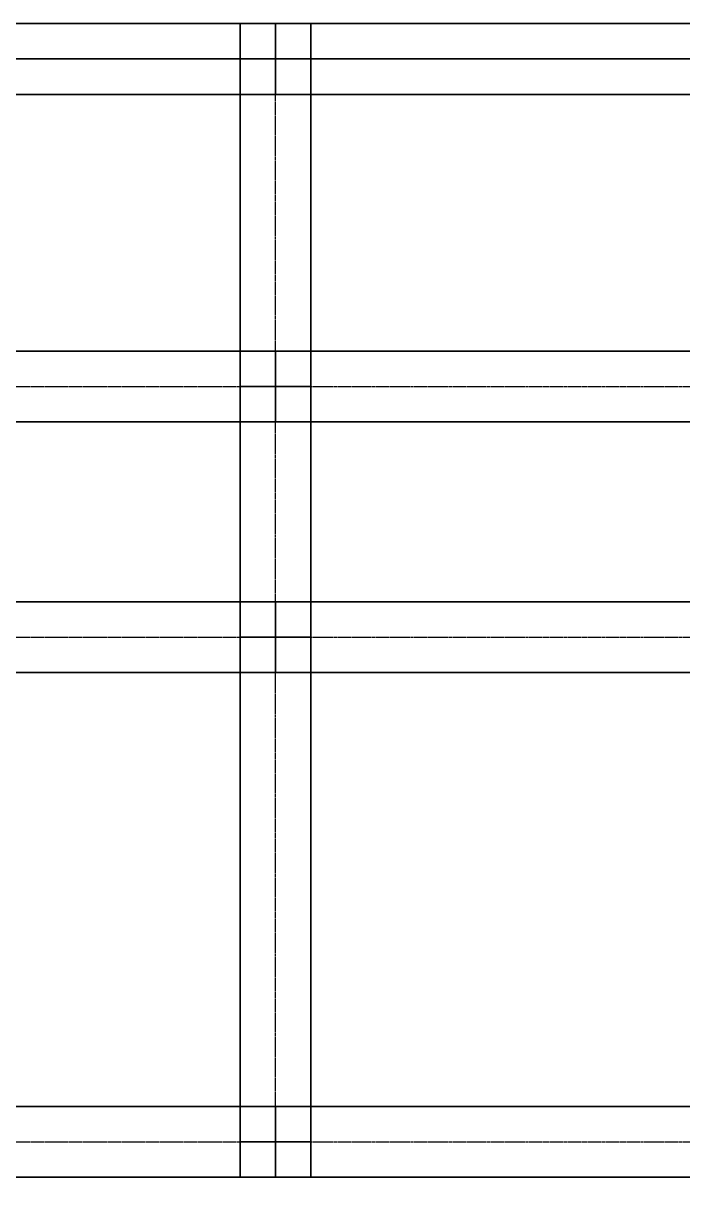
# Model space of a CAD drawing. Extents: x -12 to 2097, y 100 to 3117.
# Drawn here: x 1426.6 to 1650, y 2718.4 to 3116.9 of the extents above; entities that cross this region are included whole.
import ezdxf

# ---------------------------------------------------------------- set-up
doc = ezdxf.new("R2010")
doc.units = 0
doc.header["$MEASUREMENT"] = 0
doc.linetypes.add('Center', pattern=[2, 1.25, -0.25, 0.25, -0.25])
for name, color, linetype in [('BEAM', 5, 'CONTINUOUS'), ('CENTERLINES', 7, 'CONTINUOUS'), ('COLS', 5, 'CONTINUOUS'), ('SLAB', 6, 'CONTINUOUS')]:
    doc.layers.add(name, color=color, linetype=linetype)

msp = doc.modelspace()

# ---------------------------------------------------------------- linework, layer by layer
at = {"layer": 'BEAM', "color": 5, "linetype": 'CONTINUOUS'}
for points in [[(1341, 3116.916, 600), (1341, 3116.916, 624), (1512, 3116.916, 624), (1512, 3116.916, 600)], [(1341, 3116.916, 624), (1341, 3092.916, 624), (1512, 3092.916, 624), (1512, 3116.916, 624)], [(1341, 3092.916, 600), (1341, 3116.916, 600), (1512, 3116.916, 600), (1512, 3092.916, 600)], [(1341, 3116.916, 468), (1341, 3116.916, 492), (1512, 3116.916, 492), (1512, 3116.916, 468)], [(1341, 3116.916, 492), (1341, 3092.916, 492), (1512, 3092.916, 492), (1512, 3116.916, 492)], [(1341, 3092.916, 468), (1341, 3116.916, 468), (1512, 3116.916, 468), (1512, 3092.916, 468)], [(1341, 3116.916, 336), (1341, 3116.916, 360), (1512, 3116.916, 360), (1512, 3116.916, 336)], [(1341, 3116.916, 360), (1341, 3092.916, 360), (1512, 3092.916, 360), (1512, 3116.916, 360)], [(1341, 3092.916, 336), (1341, 3116.916, 336), (1512, 3116.916, 336), (1512, 3092.916, 336)], [(1341, 3116.916, 204), (1341, 3116.916, 228), (1512, 3116.916, 228), (1512, 3116.916, 204)], [(1341, 3116.916, 228), (1341, 3092.916, 228), (1512, 3092.916, 228), (1512, 3116.916, 228)], [(1341, 3092.916, 204), (1341, 3116.916, 204), (1512, 3116.916, 204), (1512, 3092.916, 204)], [(1341, 3116.916, 60), (1341, 3116.916, 84), (1512, 3116.916, 84), (1512, 3116.916, 60)], [(1341, 3116.916, 84), (1341, 3092.916, 84), (1512, 3092.916, 84), (1512, 3116.916, 84)], [(1341, 3092.916, 60), (1341, 3116.916, 60), (1512, 3116.916, 60), (1512, 3092.916, 60)], [(1512, 3116.916, 600), (1512, 3116.916, 624), (1734, 3116.916, 624), (1734, 3116.916, 600)], [(1512, 3116.916, 624), (1512, 3092.916, 624), (1734, 3092.916, 624), (1734, 3116.916, 624)], [(1512, 3092.916, 600), (1512, 3116.916, 600), (1734, 3116.916, 600), (1734, 3092.916, 600)], [(1512, 3116.916, 468), (1512, 3116.916, 492), (1734, 3116.916, 492), (1734, 3116.916, 468)], [(1512, 3116.916, 492), (1512, 3092.916, 492), (1734, 3092.916, 492), (1734, 3116.916, 492)], [(1512, 3092.916, 468), (1512, 3116.916, 468), (1734, 3116.916, 468), (1734, 3092.916, 468)], [(1512, 3116.916, 336), (1512, 3116.916, 360), (1734, 3116.916, 360), (1734, 3116.916, 336)], [(1512, 3116.916, 360), (1512, 3092.916, 360), (1734, 3092.916, 360), (1734, 3116.916, 360)], [(1512, 3092.916, 336), (1512, 3116.916, 336), (1734, 3116.916, 336), (1734, 3092.916, 336)], [(1512, 3116.916, 204), (1512, 3116.916, 228), (1734, 3116.916, 228), (1734, 3116.916, 204)], [(1512, 3116.916, 228), (1512, 3092.916, 228), (1734, 3092.916, 228), (1734, 3116.916, 228)], [(1512, 3092.916, 204), (1512, 3116.916, 204), (1734, 3116.916, 204), (1734, 3092.916, 204)], [(1512, 3116.916, 60), (1512, 3116.916, 84), (1734, 3116.916, 84), (1734, 3116.916, 60)], [(1512, 3116.916, 84), (1512, 3092.916, 84), (1734, 3092.916, 84), (1734, 3116.916, 84)], [(1512, 3092.916, 60), (1512, 3116.916, 60), (1734, 3116.916, 60), (1734, 3092.916, 60)], [(1512, 3116.916), (1512, 3116.916, 24), (1734, 3116.916, 24), (1734, 3116.916)], [(1512, 3116.916, 24), (1512, 3092.916, 24), (1734, 3092.916, 24), (1734, 3116.916, 24)], [(1512, 3092.916), (1512, 3116.916), (1734, 3116.916), (1734, 3092.916)], [(1500, 2993.916, 600), (1500, 2993.916, 624), (1500, 3104.916, 624), (1500, 3104.916, 600)], [(1500, 2993.916, 624), (1524, 2993.916, 624), (1524, 3104.916, 624), (1500, 3104.916, 624)], [(1524, 2993.916, 600), (1500, 2993.916, 600), (1500, 3104.916, 600), (1524, 3104.916, 600)], [(1500, 2993.916, 468), (1500, 2993.916, 492), (1500, 3104.916, 492), (1500, 3104.916, 468)], [(1500, 2993.916, 492), (1524, 2993.916, 492), (1524, 3104.916, 492), (1500, 3104.916, 492)], [(1524, 2993.916, 468), (1500, 2993.916, 468), (1500, 3104.916, 468), (1524, 3104.916, 468)], [(1500, 2993.916, 336), (1500, 2993.916, 360), (1500, 3104.916, 360), (1500, 3104.916, 336)], [(1500, 2993.916, 360), (1524, 2993.916, 360), (1524, 3104.916, 360), (1500, 3104.916, 360)], [(1524, 2993.916, 336), (1500, 2993.916, 336), (1500, 3104.916, 336), (1524, 3104.916, 336)], [(1500, 2993.916, 204), (1500, 2993.916, 228), (1500, 3104.916, 228), (1500, 3104.916, 204)], [(1500, 2993.916, 228), (1524, 2993.916, 228), (1524, 3104.916, 228), (1500, 3104.916, 228)], [(1524, 2993.916, 204), (1500, 2993.916, 204), (1500, 3104.916, 204), (1524, 3104.916, 204)], [(1500, 2993.916, 60), (1500, 2993.916, 84), (1500, 3104.916, 84), (1500, 3104.916, 60)], [(1500, 2993.916, 84), (1524, 2993.916, 84), (1524, 3104.916, 84), (1500, 3104.916, 84)], [(1524, 2993.916, 60), (1500, 2993.916, 60), (1500, 3104.916, 60), (1524, 3104.916, 60)], [(1524, 2993.916, 624), (1524, 2993.916, 600), (1524, 3104.916, 600), (1524, 3104.916, 624)], [(1524, 2993.916, 492), (1524, 2993.916, 468), (1524, 3104.916, 468), (1524, 3104.916, 492)], [(1524, 2993.916, 360), (1524, 2993.916, 336), (1524, 3104.916, 336), (1524, 3104.916, 360)], [(1524, 2993.916, 228), (1524, 2993.916, 204), (1524, 3104.916, 204), (1524, 3104.916, 228)], [(1524, 2993.916, 84), (1524, 2993.916, 60), (1524, 3104.916, 60), (1524, 3104.916, 84)], [(1341, 3092.916, 624), (1341, 3092.916, 600), (1512, 3092.916, 600), (1512, 3092.916, 624)], [(1341, 3092.916, 492), (1341, 3092.916, 468), (1512, 3092.916, 468), (1512, 3092.916, 492)], [(1341, 3092.916, 360), (1341, 3092.916, 336), (1512, 3092.916, 336), (1512, 3092.916, 360)], [(1341, 3092.916, 228), (1341, 3092.916, 204), (1512, 3092.916, 204), (1512, 3092.916, 228)], [(1341, 3092.916, 84), (1341, 3092.916, 60), (1512, 3092.916, 60), (1512, 3092.916, 84)], [(1512, 3092.916, 624), (1512, 3092.916, 600), (1734, 3092.916, 600), (1734, 3092.916, 624)], [(1512, 3092.916, 492), (1512, 3092.916, 468), (1734, 3092.916, 468), (1734, 3092.916, 492)], [(1512, 3092.916, 360), (1512, 3092.916, 336), (1734, 3092.916, 336), (1734, 3092.916, 360)], [(1512, 3092.916, 228), (1512, 3092.916, 204), (1734, 3092.916, 204), (1734, 3092.916, 228)], [(1512, 3092.916, 84), (1512, 3092.916, 60), (1734, 3092.916, 60), (1734, 3092.916, 84)], [(1512, 3092.916, 24), (1512, 3092.916), (1734, 3092.916), (1734, 3092.916, 24)], [(1341, 3005.916, 600), (1341, 3005.916, 624), (1512, 3005.916, 624), (1512, 3005.916, 600)], [(1341, 3005.916, 624), (1341, 2981.916, 624), (1512, 2981.916, 624), (1512, 3005.916, 624)], [(1341, 2981.916, 600), (1341, 3005.916, 600), (1512, 3005.916, 600), (1512, 2981.916, 600)], [(1341, 3005.916, 468), (1341, 3005.916, 492), (1512, 3005.916, 492), (1512, 3005.916, 468)], [(1341, 3005.916, 492), (1341, 2981.916, 492), (1512, 2981.916, 492), (1512, 3005.916, 492)], [(1341, 2981.916, 468), (1341, 3005.916, 468), (1512, 3005.916, 468), (1512, 2981.916, 468)], [(1341, 3005.916, 336), (1341, 3005.916, 360), (1512, 3005.916, 360), (1512, 3005.916, 336)], [(1341, 3005.916, 360), (1341, 2981.916, 360), (1512, 2981.916, 360), (1512, 3005.916, 360)], [(1341, 2981.916, 336), (1341, 3005.916, 336), (1512, 3005.916, 336), (1512, 2981.916, 336)], [(1341, 3005.916, 204), (1341, 3005.916, 228), (1512, 3005.916, 228), (1512, 3005.916, 204)], [(1341, 3005.916, 228), (1341, 2981.916, 228), (1512, 2981.916, 228), (1512, 3005.916, 228)], [(1341, 2981.916, 204), (1341, 3005.916, 204), (1512, 3005.916, 204), (1512, 2981.916, 204)], [(1341, 3005.916, 60), (1341, 3005.916, 84), (1512, 3005.916, 84), (1512, 3005.916, 60)], [(1341, 3005.916, 84), (1341, 2981.916, 84), (1512, 2981.916, 84), (1512, 3005.916, 84)], [(1341, 2981.916, 60), (1341, 3005.916, 60), (1512, 3005.916, 60), (1512, 2981.916, 60)], [(1512, 3005.916, 600), (1512, 3005.916, 624), (1734, 3005.916, 624), (1734, 3005.916, 600)], [(1512, 3005.916, 624), (1512, 2981.916, 624), (1734, 2981.916, 624), (1734, 3005.916, 624)], [(1512, 2981.916, 600), (1512, 3005.916, 600), (1734, 3005.916, 600), (1734, 2981.916, 600)], [(1512, 3005.916, 468), (1512, 3005.916, 492), (1734, 3005.916, 492), (1734, 3005.916, 468)], [(1512, 3005.916, 492), (1512, 2981.916, 492), (1734, 2981.916, 492), (1734, 3005.916, 492)], [(1512, 2981.916, 468), (1512, 3005.916, 468), (1734, 3005.916, 468), (1734, 2981.916, 468)], [(1512, 3005.916, 336), (1512, 3005.916, 360), (1734, 3005.916, 360), (1734, 3005.916, 336)], [(1512, 3005.916, 360), (1512, 2981.916, 360), (1734, 2981.916, 360), (1734, 3005.916, 360)], [(1512, 2981.916, 336), (1512, 3005.916, 336), (1734, 3005.916, 336), (1734, 2981.916, 336)], [(1512, 3005.916, 204), (1512, 3005.916, 228), (1734, 3005.916, 228), (1734, 3005.916, 204)], [(1512, 3005.916, 228), (1512, 2981.916, 228), (1734, 2981.916, 228), (1734, 3005.916, 228)], [(1512, 2981.916, 204), (1512, 3005.916, 204), (1734, 3005.916, 204), (1734, 2981.916, 204)], [(1512, 3005.916, 60), (1512, 3005.916, 84), (1734, 3005.916, 84), (1734, 3005.916, 60)], [(1512, 3005.916, 84), (1512, 2981.916, 84), (1734, 2981.916, 84), (1734, 3005.916, 84)], [(1512, 2981.916, 60), (1512, 3005.916, 60), (1734, 3005.916, 60), (1734, 2981.916, 60)], [(1512, 3005.916), (1512, 3005.916, 24), (1734, 3005.916, 24), (1734, 3005.916)], [(1512, 3005.916, 24), (1512, 2981.916, 24), (1734, 2981.916, 24), (1734, 3005.916, 24)], [(1512, 2981.916), (1512, 3005.916), (1734, 3005.916), (1734, 2981.916)], [(1500, 2908.92, 600), (1500, 2908.92, 624), (1500, 2993.916, 624), (1500, 2993.916, 600)], [(1500, 2908.92, 624), (1524, 2908.92, 624), (1524, 2993.916, 624), (1500, 2993.916, 624)], [(1524, 2908.92, 600), (1500, 2908.92, 600), (1500, 2993.916, 600), (1524, 2993.916, 600)], [(1500, 2908.92, 468), (1500, 2908.92, 492), (1500, 2993.916, 492), (1500, 2993.916, 468)], [(1500, 2908.92, 492), (1524, 2908.92, 492), (1524, 2993.916, 492), (1500, 2993.916, 492)], [(1524, 2908.92, 468), (1500, 2908.92, 468), (1500, 2993.916, 468), (1524, 2993.916, 468)], [(1500, 2908.92, 336), (1500, 2908.92, 360), (1500, 2993.916, 360), (1500, 2993.916, 336)], [(1500, 2908.92, 360), (1524, 2908.92, 360), (1524, 2993.916, 360), (1500, 2993.916, 360)], [(1524, 2908.92, 336), (1500, 2908.92, 336), (1500, 2993.916, 336), (1524, 2993.916, 336)], [(1500, 2908.92, 204), (1500, 2908.92, 228), (1500, 2993.916, 228), (1500, 2993.916, 204)], [(1500, 2908.92, 228), (1524, 2908.92, 228), (1524, 2993.916, 228), (1500, 2993.916, 228)], [(1524, 2908.92, 204), (1500, 2908.92, 204), (1500, 2993.916, 204), (1524, 2993.916, 204)], [(1500, 2908.92, 60), (1500, 2908.92, 84), (1500, 2993.916, 84), (1500, 2993.916, 60)], [(1500, 2908.92, 84), (1524, 2908.92, 84), (1524, 2993.916, 84), (1500, 2993.916, 84)], [(1524, 2908.92, 60), (1500, 2908.92, 60), (1500, 2993.916, 60), (1524, 2993.916, 60)], [(1524, 2908.92, 624), (1524, 2908.92, 600), (1524, 2993.916, 600), (1524, 2993.916, 624)], [(1524, 2908.92, 492), (1524, 2908.92, 468), (1524, 2993.916, 468), (1524, 2993.916, 492)], [(1524, 2908.92, 360), (1524, 2908.92, 336), (1524, 2993.916, 336), (1524, 2993.916, 360)], [(1524, 2908.92, 228), (1524, 2908.92, 204), (1524, 2993.916, 204), (1524, 2993.916, 228)], [(1524, 2908.92, 84), (1524, 2908.92, 60), (1524, 2993.916, 60), (1524, 2993.916, 84)], [(1341, 2981.916, 624), (1341, 2981.916, 600), (1512, 2981.916, 600), (1512, 2981.916, 624)], [(1341, 2981.916, 492), (1341, 2981.916, 468), (1512, 2981.916, 468), (1512, 2981.916, 492)], [(1341, 2981.916, 360), (1341, 2981.916, 336), (1512, 2981.916, 336), (1512, 2981.916, 360)], [(1341, 2981.916, 228), (1341, 2981.916, 204), (1512, 2981.916, 204), (1512, 2981.916, 228)], [(1341, 2981.916, 84), (1341, 2981.916, 60), (1512, 2981.916, 60), (1512, 2981.916, 84)], [(1512, 2981.916, 624), (1512, 2981.916, 600), (1734, 2981.916, 600), (1734, 2981.916, 624)], [(1512, 2981.916, 492), (1512, 2981.916, 468), (1734, 2981.916, 468), (1734, 2981.916, 492)], [(1512, 2981.916, 360), (1512, 2981.916, 336), (1734, 2981.916, 336), (1734, 2981.916, 360)], [(1512, 2981.916, 228), (1512, 2981.916, 204), (1734, 2981.916, 204), (1734, 2981.916, 228)], [(1512, 2981.916, 84), (1512, 2981.916, 60), (1734, 2981.916, 60), (1734, 2981.916, 84)], [(1512, 2981.916, 24), (1512, 2981.916), (1734, 2981.916), (1734, 2981.916, 24)], [(1341, 2920.92, 600), (1341, 2920.92, 624), (1512, 2920.92, 624), (1512, 2920.92, 600)], [(1341, 2920.92, 624), (1341, 2896.92, 624), (1512, 2896.92, 624), (1512, 2920.92, 624)], [(1341, 2896.92, 600), (1341, 2920.92, 600), (1512, 2920.92, 600), (1512, 2896.92, 600)], [(1341, 2920.92, 468), (1341, 2920.92, 492), (1512, 2920.92, 492), (1512, 2920.92, 468)], [(1341, 2920.92, 492), (1341, 2896.92, 492), (1512, 2896.92, 492), (1512, 2920.92, 492)], [(1341, 2896.92, 468), (1341, 2920.92, 468), (1512, 2920.92, 468), (1512, 2896.92, 468)], [(1341, 2920.92, 336), (1341, 2920.92, 360), (1512, 2920.92, 360), (1512, 2920.92, 336)], [(1341, 2920.92, 360), (1341, 2896.92, 360), (1512, 2896.92, 360), (1512, 2920.92, 360)], [(1341, 2896.92, 336), (1341, 2920.92, 336), (1512, 2920.92, 336), (1512, 2896.92, 336)], [(1341, 2920.92, 204), (1341, 2920.92, 228), (1512, 2920.92, 228), (1512, 2920.92, 204)], [(1341, 2920.92, 228), (1341, 2896.92, 228), (1512, 2896.92, 228), (1512, 2920.92, 228)], [(1341, 2896.92, 204), (1341, 2920.92, 204), (1512, 2920.92, 204), (1512, 2896.92, 204)], [(1341, 2920.92, 60), (1341, 2920.92, 84), (1512, 2920.92, 84), (1512, 2920.92, 60)], [(1341, 2920.92, 84), (1341, 2896.92, 84), (1512, 2896.92, 84), (1512, 2920.92, 84)], [(1341, 2896.92, 60), (1341, 2920.92, 60), (1512, 2920.92, 60), (1512, 2896.92, 60)], [(1512, 2920.92, 600), (1512, 2920.92, 624), (1734, 2920.92, 624), (1734, 2920.92, 600)], [(1512, 2920.92, 624), (1512, 2896.92, 624), (1734, 2896.92, 624), (1734, 2920.92, 624)], [(1512, 2896.92, 600), (1512, 2920.92, 600), (1734, 2920.92, 600), (1734, 2896.92, 600)], [(1512, 2920.92, 468), (1512, 2920.92, 492), (1734, 2920.92, 492), (1734, 2920.92, 468)], [(1512, 2920.92, 492), (1512, 2896.92, 492), (1734, 2896.92, 492), (1734, 2920.92, 492)], [(1512, 2896.92, 468), (1512, 2920.92, 468), (1734, 2920.92, 468), (1734, 2896.92, 468)], [(1512, 2920.92, 336), (1512, 2920.92, 360), (1734, 2920.92, 360), (1734, 2920.92, 336)], [(1512, 2920.92, 360), (1512, 2896.92, 360), (1734, 2896.92, 360), (1734, 2920.92, 360)], [(1512, 2896.92, 336), (1512, 2920.92, 336), (1734, 2920.92, 336), (1734, 2896.92, 336)], [(1512, 2920.92, 204), (1512, 2920.92, 228), (1734, 2920.92, 228), (1734, 2920.92, 204)], [(1512, 2920.92, 228), (1512, 2896.92, 228), (1734, 2896.92, 228), (1734, 2920.92, 228)], [(1512, 2896.92, 204), (1512, 2920.92, 204), (1734, 2920.92, 204), (1734, 2896.92, 204)], [(1512, 2920.92, 60), (1512, 2920.92, 84), (1734, 2920.92, 84), (1734, 2920.92, 60)], [(1512, 2920.92, 84), (1512, 2896.92, 84), (1734, 2896.92, 84), (1734, 2920.92, 84)], [(1512, 2896.92, 60), (1512, 2920.92, 60), (1734, 2920.92, 60), (1734, 2896.92, 60)], [(1512, 2920.92), (1512, 2920.92, 24), (1734, 2920.92, 24), (1734, 2920.92)], [(1512, 2920.92, 24), (1512, 2896.92, 24), (1734, 2896.92, 24), (1734, 2920.92, 24)], [(1512, 2896.92), (1512, 2920.92), (1734, 2920.92), (1734, 2896.92)], [(1500, 2737.92, 600), (1500, 2737.92, 624), (1500, 2908.92, 624), (1500, 2908.92, 600)], [(1500, 2737.92, 624), (1524, 2737.92, 624), (1524, 2908.92, 624), (1500, 2908.92, 624)], [(1524, 2737.92, 600), (1500, 2737.92, 600), (1500, 2908.92, 600), (1524, 2908.92, 600)], [(1500, 2737.92, 468), (1500, 2737.92, 492), (1500, 2908.92, 492), (1500, 2908.92, 468)], [(1500, 2737.92, 492), (1524, 2737.92, 492), (1524, 2908.92, 492), (1500, 2908.92, 492)], [(1524, 2737.92, 468), (1500, 2737.92, 468), (1500, 2908.92, 468), (1524, 2908.92, 468)], [(1500, 2737.92, 336), (1500, 2737.92, 360), (1500, 2908.92, 360), (1500, 2908.92, 336)], [(1500, 2737.92, 360), (1524, 2737.92, 360), (1524, 2908.92, 360), (1500, 2908.92, 360)], [(1524, 2737.92, 336), (1500, 2737.92, 336), (1500, 2908.92, 336), (1524, 2908.92, 336)], [(1500, 2737.92, 204), (1500, 2737.92, 228), (1500, 2908.92, 228), (1500, 2908.92, 204)], [(1500, 2737.92, 228), (1524, 2737.92, 228), (1524, 2908.92, 228), (1500, 2908.92, 228)], [(1524, 2737.92, 204), (1500, 2737.92, 204), (1500, 2908.92, 204), (1524, 2908.92, 204)], [(1500, 2737.92, 60), (1500, 2737.92, 84), (1500, 2908.92, 84), (1500, 2908.92, 60)], [(1500, 2737.92, 84), (1524, 2737.92, 84), (1524, 2908.92, 84), (1500, 2908.92, 84)], [(1524, 2737.92, 60), (1500, 2737.92, 60), (1500, 2908.92, 60), (1524, 2908.92, 60)], [(1524, 2737.92, 624), (1524, 2737.92, 600), (1524, 2908.92, 600), (1524, 2908.92, 624)], [(1524, 2737.92, 492), (1524, 2737.92, 468), (1524, 2908.92, 468), (1524, 2908.92, 492)], [(1524, 2737.92, 360), (1524, 2737.92, 336), (1524, 2908.92, 336), (1524, 2908.92, 360)], [(1524, 2737.92, 228), (1524, 2737.92, 204), (1524, 2908.92, 204), (1524, 2908.92, 228)], [(1524, 2737.92, 84), (1524, 2737.92, 60), (1524, 2908.92, 60), (1524, 2908.92, 84)], [(1341, 2896.92, 624), (1341, 2896.92, 600), (1512, 2896.92, 600), (1512, 2896.92, 624)], [(1341, 2896.92, 492), (1341, 2896.92, 468), (1512, 2896.92, 468), (1512, 2896.92, 492)], [(1341, 2896.92, 360), (1341, 2896.92, 336), (1512, 2896.92, 336), (1512, 2896.92, 360)], [(1341, 2896.92, 228), (1341, 2896.92, 204), (1512, 2896.92, 204), (1512, 2896.92, 228)], [(1341, 2896.92, 84), (1341, 2896.92, 60), (1512, 2896.92, 60), (1512, 2896.92, 84)], [(1512, 2896.92, 624), (1512, 2896.92, 600), (1734, 2896.92, 600), (1734, 2896.92, 624)], [(1512, 2896.92, 492), (1512, 2896.92, 468), (1734, 2896.92, 468), (1734, 2896.92, 492)], [(1512, 2896.92, 360), (1512, 2896.92, 336), (1734, 2896.92, 336), (1734, 2896.92, 360)], [(1512, 2896.92, 228), (1512, 2896.92, 204), (1734, 2896.92, 204), (1734, 2896.92, 228)], [(1512, 2896.92, 84), (1512, 2896.92, 60), (1734, 2896.92, 60), (1734, 2896.92, 84)], [(1512, 2896.92, 24), (1512, 2896.92), (1734, 2896.92), (1734, 2896.92, 24)], [(1341, 2749.92, 600), (1341, 2749.92, 624), (1512, 2749.92, 624), (1512, 2749.92, 600)], [(1341, 2749.92, 624), (1341, 2725.92, 624), (1512, 2725.92, 624), (1512, 2749.92, 624)], [(1341, 2725.92, 600), (1341, 2749.92, 600), (1512, 2749.92, 600), (1512, 2725.92, 600)], [(1341, 2749.92, 468), (1341, 2749.92, 492), (1512, 2749.92, 492), (1512, 2749.92, 468)], [(1341, 2749.92, 492), (1341, 2725.92, 492), (1512, 2725.92, 492), (1512, 2749.92, 492)], [(1341, 2725.92, 468), (1341, 2749.92, 468), (1512, 2749.92, 468), (1512, 2725.92, 468)], [(1341, 2749.92, 336), (1341, 2749.92, 360), (1512, 2749.92, 360), (1512, 2749.92, 336)], [(1341, 2749.92, 360), (1341, 2725.92, 360), (1512, 2725.92, 360), (1512, 2749.92, 360)], [(1341, 2725.92, 336), (1341, 2749.92, 336), (1512, 2749.92, 336), (1512, 2725.92, 336)], [(1341, 2749.92, 204), (1341, 2749.92, 228), (1512, 2749.92, 228), (1512, 2749.92, 204)], [(1341, 2749.92, 228), (1341, 2725.92, 228), (1512, 2725.92, 228), (1512, 2749.92, 228)], [(1341, 2725.92, 204), (1341, 2749.92, 204), (1512, 2749.92, 204), (1512, 2725.92, 204)], [(1341, 2749.92, 60), (1341, 2749.92, 84), (1512, 2749.92, 84), (1512, 2749.92, 60)], [(1341, 2749.92, 84), (1341, 2725.92, 84), (1512, 2725.92, 84), (1512, 2749.92, 84)], [(1341, 2725.92, 60), (1341, 2749.92, 60), (1512, 2749.92, 60), (1512, 2725.92, 60)], [(1512, 2749.92, 600), (1512, 2749.92, 624), (1734, 2749.92, 624), (1734, 2749.92, 600)], [(1512, 2749.92, 624), (1512, 2725.92, 624), (1734, 2725.92, 624), (1734, 2749.92, 624)], [(1512, 2725.92, 600), (1512, 2749.92, 600), (1734, 2749.92, 600), (1734, 2725.92, 600)], [(1512, 2749.92, 468), (1512, 2749.92, 492), (1734, 2749.92, 492), (1734, 2749.92, 468)], [(1512, 2749.92, 492), (1512, 2725.92, 492), (1734, 2725.92, 492), (1734, 2749.92, 492)], [(1512, 2725.92, 468), (1512, 2749.92, 468), (1734, 2749.92, 468), (1734, 2725.92, 468)], [(1512, 2749.92, 336), (1512, 2749.92, 360), (1734, 2749.92, 360), (1734, 2749.92, 336)], [(1512, 2749.92, 360), (1512, 2725.92, 360), (1734, 2725.92, 360), (1734, 2749.92, 360)], [(1512, 2725.92, 336), (1512, 2749.92, 336), (1734, 2749.92, 336), (1734, 2725.92, 336)], [(1512, 2749.92, 204), (1512, 2749.92, 228), (1734, 2749.92, 228), (1734, 2749.92, 204)], [(1512, 2749.92, 228), (1512, 2725.92, 228), (1734, 2725.92, 228), (1734, 2749.92, 228)], [(1512, 2725.92, 204), (1512, 2749.92, 204), (1734, 2749.92, 204), (1734, 2725.92, 204)], [(1512, 2749.92, 60), (1512, 2749.92, 84), (1734, 2749.92, 84), (1734, 2749.92, 60)], [(1512, 2749.92, 84), (1512, 2725.92, 84), (1734, 2725.92, 84), (1734, 2749.92, 84)], [(1512, 2725.92, 60), (1512, 2749.92, 60), (1734, 2749.92, 60), (1734, 2725.92, 60)], [(1512, 2749.92), (1512, 2749.92, 24), (1734, 2749.92, 24), (1734, 2749.92)], [(1512, 2749.92, 24), (1512, 2725.92, 24), (1734, 2725.92, 24), (1734, 2749.92, 24)], [(1512, 2725.92), (1512, 2749.92), (1734, 2749.92), (1734, 2725.92)], [(1341, 2725.92, 624), (1341, 2725.92, 600), (1512, 2725.92, 600), (1512, 2725.92, 624)], [(1341, 2725.92, 492), (1341, 2725.92, 468), (1512, 2725.92, 468), (1512, 2725.92, 492)], [(1341, 2725.92, 360), (1341, 2725.92, 336), (1512, 2725.92, 336), (1512, 2725.92, 360)], [(1341, 2725.92, 228), (1341, 2725.92, 204), (1512, 2725.92, 204), (1512, 2725.92, 228)], [(1341, 2725.92, 84), (1341, 2725.92, 60), (1512, 2725.92, 60), (1512, 2725.92, 84)], [(1512, 2725.92, 624), (1512, 2725.92, 600), (1734, 2725.92, 600), (1734, 2725.92, 624)], [(1512, 2725.92, 492), (1512, 2725.92, 468), (1734, 2725.92, 468), (1734, 2725.92, 492)], [(1512, 2725.92, 360), (1512, 2725.92, 336), (1734, 2725.92, 336), (1734, 2725.92, 360)], [(1512, 2725.92, 228), (1512, 2725.92, 204), (1734, 2725.92, 204), (1734, 2725.92, 228)], [(1512, 2725.92, 84), (1512, 2725.92, 60), (1734, 2725.92, 60), (1734, 2725.92, 84)], [(1512, 2725.92, 24), (1512, 2725.92), (1734, 2725.92), (1734, 2725.92, 24)]]:
    msp.add_3dface(points, dxfattribs=at)
at = {"layer": 'CENTERLINES', "color": 0, "linetype": 'CENTER', "ltscale": 0.5}
for p, q in [((1341, 3104.916, 624), (1512, 3104.916, 624)), ((1341, 3104.916, 492), (1512, 3104.916, 492)), ((1341, 3104.916, 360), (1512, 3104.916, 360)), ((1341, 3104.916, 228), (1512, 3104.916, 228)), ((1341, 3104.916, 84), (1512, 3104.916, 84)), ((1512, 2993.916, 624), (1512, 3104.916, 624)), ((1512, 2993.916, 492), (1512, 3104.916, 492)), ((1512, 2993.916, 360), (1512, 3104.916, 360)), ((1512, 2993.916, 228), (1512, 3104.916, 228)), ((1512, 2993.916, 84), (1512, 3104.916, 84)), ((1512, 3104.916, 624), (1734, 3104.916, 624)), ((1512, 3104.916, 492), (1734, 3104.916, 492)), ((1512, 3104.916, 360), (1734, 3104.916, 360)), ((1512, 3104.916, 228), (1734, 3104.916, 228)), ((1512, 3104.916, 84), (1734, 3104.916, 84)), ((1512, 3104.916, 24), (1734, 3104.916, 24)), ((1512, 3104.916, 492), (1512, 3104.916, 624)), ((1512, 3104.916, 360), (1512, 3104.916, 492)), ((1512, 3104.916, 228), (1512, 3104.916, 360)), ((1512, 3104.916, 84), (1512, 3104.916, 228)), ((1512, 3104.916, 24), (1512, 3104.916, 84)), ((1512, 3104.916), (1512, 3104.916, 24)), ((1341, 2993.916, 624), (1512, 2993.916, 624)), ((1341, 2993.916, 492), (1512, 2993.916, 492)), ((1341, 2993.916, 360), (1512, 2993.916, 360)), ((1341, 2993.916, 228), (1512, 2993.916, 228)), ((1341, 2993.916, 84), (1512, 2993.916, 84)), ((1512, 2908.92, 624), (1512, 2993.916, 624)), ((1512, 2908.92, 492), (1512, 2993.916, 492)), ((1512, 2908.92, 360), (1512, 2993.916, 360)), ((1512, 2908.92, 228), (1512, 2993.916, 228)), ((1512, 2908.92, 84), (1512, 2993.916, 84)), ((1512, 2993.916, 624), (1734, 2993.916, 624)), ((1512, 2993.916, 492), (1734, 2993.916, 492)), ((1512, 2993.916, 360), (1734, 2993.916, 360)), ((1512, 2993.916, 228), (1734, 2993.916, 228)), ((1512, 2993.916, 84), (1734, 2993.916, 84)), ((1512, 2993.916, 24), (1734, 2993.916, 24)), ((1512, 2993.916, 492), (1512, 2993.916, 624)), ((1512, 2993.916, 360), (1512, 2993.916, 492)), ((1512, 2993.916, 228), (1512, 2993.916, 360)), ((1512, 2993.916, 84), (1512, 2993.916, 228)), ((1512, 2993.916, 24), (1512, 2993.916, 84)), ((1512, 2993.916), (1512, 2993.916, 24)), ((1341, 2908.92, 624), (1512, 2908.92, 624)), ((1341, 2908.92, 492), (1512, 2908.92, 492)), ((1341, 2908.92, 360), (1512, 2908.92, 360)), ((1341, 2908.92, 228), (1512, 2908.92, 228)), ((1341, 2908.92, 84), (1512, 2908.92, 84)), ((1512, 2737.92, 624), (1512, 2908.92, 624)), ((1512, 2737.92, 492), (1512, 2908.92, 492)), ((1512, 2737.92, 360), (1512, 2908.92, 360)), ((1512, 2737.92, 228), (1512, 2908.92, 228)), ((1512, 2737.92, 84), (1512, 2908.92, 84)), ((1512, 2908.92, 624), (1734, 2908.92, 624)), ((1512, 2908.92, 492), (1734, 2908.92, 492)), ((1512, 2908.92, 360), (1734, 2908.92, 360)), ((1512, 2908.92, 228), (1734, 2908.92, 228)), ((1512, 2908.92, 84), (1734, 2908.92, 84)), ((1512, 2908.92, 24), (1734, 2908.92, 24)), ((1512, 2908.92, 492), (1512, 2908.92, 624)), ((1512, 2908.92, 360), (1512, 2908.92, 492)), ((1512, 2908.92, 228), (1512, 2908.92, 360)), ((1512, 2908.92, 84), (1512, 2908.92, 228)), ((1512, 2908.92, 24), (1512, 2908.92, 84)), ((1512, 2908.92), (1512, 2908.92, 24)), ((1341, 2737.92, 624), (1512, 2737.92, 624)), ((1341, 2737.92, 492), (1512, 2737.92, 492)), ((1341, 2737.92, 360), (1512, 2737.92, 360)), ((1341, 2737.92, 228), (1512, 2737.92, 228)), ((1341, 2737.92, 84), (1512, 2737.92, 84)), ((1512, 2737.92, 624), (1734, 2737.92, 624)), ((1512, 2737.92, 492), (1734, 2737.92, 492)), ((1512, 2737.92, 360), (1734, 2737.92, 360)), ((1512, 2737.92, 228), (1734, 2737.92, 228)), ((1512, 2737.92, 84), (1734, 2737.92, 84)), ((1512, 2737.92, 24), (1734, 2737.92, 24)), ((1512, 2737.92, 492), (1512, 2737.92, 624)), ((1512, 2737.92, 360), (1512, 2737.92, 492)), ((1512, 2737.92, 228), (1512, 2737.92, 360)), ((1512, 2737.92, 84), (1512, 2737.92, 228)), ((1512, 2737.92, 24), (1512, 2737.92, 84)), ((1512, 2737.92), (1512, 2737.92, 24))]:
    msp.add_line(p, q, dxfattribs=at)
at = {"layer": 'CENTERLINES', "color": 0, "linetype": 'CENTER'}
for elevation in [624, 492, 360, 228, 84]:
    msp.add_lwpolyline([(1170, 3104.916), (1341, 3104.916), (1512, 3104.916), (1683, 3104.916), (1734, 3104.916), (1845, 3104.916), (1974, 3104.916), (2085, 3104.916), (2085, 2993.916), (2085, 2908.92), (2085, 2737.92), (2085, 2566.92), (2085, 2395.92), (2085, 2224.92), (2085, 2053.92), (2085, 1882.92), (2085, 1711.92), (2085, 1540.92)], dxfattribs=dict(at, elevation=elevation))
at = {"layer": 'COLS', "color": 5, "linetype": 'CONTINUOUS'}
for points in [[(1524, 3116.916, 492), (1500, 3116.916, 492), (1500, 3116.916, 624), (1524, 3116.916, 624)], [(1500, 3116.916, 492), (1500, 3092.916, 492), (1500, 3092.916, 624), (1500, 3116.916, 624)], [(1524, 3116.916, 360), (1500, 3116.916, 360), (1500, 3116.916, 492), (1524, 3116.916, 492)], [(1500, 3116.916, 360), (1500, 3092.916, 360), (1500, 3092.916, 492), (1500, 3116.916, 492)], [(1524, 3116.916, 228), (1500, 3116.916, 228), (1500, 3116.916, 360), (1524, 3116.916, 360)], [(1500, 3116.916, 228), (1500, 3092.916, 228), (1500, 3092.916, 360), (1500, 3116.916, 360)], [(1524, 3116.916, 84), (1500, 3116.916, 84), (1500, 3116.916, 228), (1524, 3116.916, 228)], [(1500, 3116.916, 84), (1500, 3092.916, 84), (1500, 3092.916, 228), (1500, 3116.916, 228)], [(1524, 3116.916, 24), (1500, 3116.916, 24), (1500, 3116.916, 84), (1524, 3116.916, 84)], [(1500, 3116.916, 24), (1500, 3092.916, 24), (1500, 3092.916, 84), (1500, 3116.916, 84)], [(1524, 3116.916), (1500, 3116.916), (1500, 3116.916, 24), (1524, 3116.916, 24)], [(1500, 3116.916), (1500, 3092.916), (1500, 3092.916, 24), (1500, 3116.916, 24)], [(1524, 3092.916, 492), (1524, 3116.916, 492), (1524, 3116.916, 624), (1524, 3092.916, 624)], [(1524, 3092.916, 360), (1524, 3116.916, 360), (1524, 3116.916, 492), (1524, 3092.916, 492)], [(1524, 3092.916, 228), (1524, 3116.916, 228), (1524, 3116.916, 360), (1524, 3092.916, 360)], [(1524, 3092.916, 84), (1524, 3116.916, 84), (1524, 3116.916, 228), (1524, 3092.916, 228)], [(1524, 3092.916, 24), (1524, 3116.916, 24), (1524, 3116.916, 84), (1524, 3092.916, 84)], [(1524, 3092.916), (1524, 3116.916), (1524, 3116.916, 24), (1524, 3092.916, 24)], [(1500, 3092.916, 492), (1524, 3092.916, 492), (1524, 3092.916, 624), (1500, 3092.916, 624)], [(1500, 3092.916, 360), (1524, 3092.916, 360), (1524, 3092.916, 492), (1500, 3092.916, 492)], [(1500, 3092.916, 228), (1524, 3092.916, 228), (1524, 3092.916, 360), (1500, 3092.916, 360)], [(1500, 3092.916, 84), (1524, 3092.916, 84), (1524, 3092.916, 228), (1500, 3092.916, 228)], [(1500, 3092.916, 24), (1524, 3092.916, 24), (1524, 3092.916, 84), (1500, 3092.916, 84)], [(1500, 3092.916), (1524, 3092.916), (1524, 3092.916, 24), (1500, 3092.916, 24)], [(1524, 3005.916, 492), (1500, 3005.916, 492), (1500, 3005.916, 624), (1524, 3005.916, 624)], [(1500, 3005.916, 492), (1500, 2981.916, 492), (1500, 2981.916, 624), (1500, 3005.916, 624)], [(1524, 3005.916, 360), (1500, 3005.916, 360), (1500, 3005.916, 492), (1524, 3005.916, 492)], [(1500, 3005.916, 360), (1500, 2981.916, 360), (1500, 2981.916, 492), (1500, 3005.916, 492)], [(1524, 3005.916, 228), (1500, 3005.916, 228), (1500, 3005.916, 360), (1524, 3005.916, 360)], [(1500, 3005.916, 228), (1500, 2981.916, 228), (1500, 2981.916, 360), (1500, 3005.916, 360)], [(1524, 3005.916, 84), (1500, 3005.916, 84), (1500, 3005.916, 228), (1524, 3005.916, 228)], [(1500, 3005.916, 84), (1500, 2981.916, 84), (1500, 2981.916, 228), (1500, 3005.916, 228)], [(1524, 3005.916, 24), (1500, 3005.916, 24), (1500, 3005.916, 84), (1524, 3005.916, 84)], [(1500, 3005.916, 24), (1500, 2981.916, 24), (1500, 2981.916, 84), (1500, 3005.916, 84)], [(1524, 3005.916), (1500, 3005.916), (1500, 3005.916, 24), (1524, 3005.916, 24)], [(1500, 3005.916), (1500, 2981.916), (1500, 2981.916, 24), (1500, 3005.916, 24)], [(1524, 2981.916, 492), (1524, 3005.916, 492), (1524, 3005.916, 624), (1524, 2981.916, 624)], [(1524, 2981.916, 360), (1524, 3005.916, 360), (1524, 3005.916, 492), (1524, 2981.916, 492)], [(1524, 2981.916, 228), (1524, 3005.916, 228), (1524, 3005.916, 360), (1524, 2981.916, 360)], [(1524, 2981.916, 84), (1524, 3005.916, 84), (1524, 3005.916, 228), (1524, 2981.916, 228)], [(1524, 2981.916, 24), (1524, 3005.916, 24), (1524, 3005.916, 84), (1524, 2981.916, 84)], [(1524, 2981.916), (1524, 3005.916), (1524, 3005.916, 24), (1524, 2981.916, 24)], [(1500, 2981.916, 492), (1524, 2981.916, 492), (1524, 2981.916, 624), (1500, 2981.916, 624)], [(1500, 2981.916, 360), (1524, 2981.916, 360), (1524, 2981.916, 492), (1500, 2981.916, 492)], [(1500, 2981.916, 228), (1524, 2981.916, 228), (1524, 2981.916, 360), (1500, 2981.916, 360)], [(1500, 2981.916, 84), (1524, 2981.916, 84), (1524, 2981.916, 228), (1500, 2981.916, 228)], [(1500, 2981.916, 24), (1524, 2981.916, 24), (1524, 2981.916, 84), (1500, 2981.916, 84)], [(1500, 2981.916), (1524, 2981.916), (1524, 2981.916, 24), (1500, 2981.916, 24)], [(1524, 2920.92, 492), (1500, 2920.92, 492), (1500, 2920.92, 624), (1524, 2920.92, 624)], [(1500, 2920.92, 492), (1500, 2896.92, 492), (1500, 2896.92, 624), (1500, 2920.92, 624)], [(1524, 2920.92, 360), (1500, 2920.92, 360), (1500, 2920.92, 492), (1524, 2920.92, 492)], [(1500, 2920.92, 360), (1500, 2896.92, 360), (1500, 2896.92, 492), (1500, 2920.92, 492)], [(1524, 2920.92, 228), (1500, 2920.92, 228), (1500, 2920.92, 360), (1524, 2920.92, 360)], [(1500, 2920.92, 228), (1500, 2896.92, 228), (1500, 2896.92, 360), (1500, 2920.92, 360)], [(1524, 2920.92, 84), (1500, 2920.92, 84), (1500, 2920.92, 228), (1524, 2920.92, 228)], [(1500, 2920.92, 84), (1500, 2896.92, 84), (1500, 2896.92, 228), (1500, 2920.92, 228)], [(1524, 2920.92, 24), (1500, 2920.92, 24), (1500, 2920.92, 84), (1524, 2920.92, 84)], [(1500, 2920.92, 24), (1500, 2896.92, 24), (1500, 2896.92, 84), (1500, 2920.92, 84)], [(1524, 2920.92), (1500, 2920.92), (1500, 2920.92, 24), (1524, 2920.92, 24)], [(1500, 2920.92), (1500, 2896.92), (1500, 2896.92, 24), (1500, 2920.92, 24)], [(1524, 2896.92, 492), (1524, 2920.92, 492), (1524, 2920.92, 624), (1524, 2896.92, 624)], [(1524, 2896.92, 360), (1524, 2920.92, 360), (1524, 2920.92, 492), (1524, 2896.92, 492)], [(1524, 2896.92, 228), (1524, 2920.92, 228), (1524, 2920.92, 360), (1524, 2896.92, 360)], [(1524, 2896.92, 84), (1524, 2920.92, 84), (1524, 2920.92, 228), (1524, 2896.92, 228)], [(1524, 2896.92, 24), (1524, 2920.92, 24), (1524, 2920.92, 84), (1524, 2896.92, 84)], [(1524, 2896.92), (1524, 2920.92), (1524, 2920.92, 24), (1524, 2896.92, 24)], [(1500, 2896.92, 492), (1524, 2896.92, 492), (1524, 2896.92, 624), (1500, 2896.92, 624)], [(1500, 2896.92, 360), (1524, 2896.92, 360), (1524, 2896.92, 492), (1500, 2896.92, 492)], [(1500, 2896.92, 228), (1524, 2896.92, 228), (1524, 2896.92, 360), (1500, 2896.92, 360)], [(1500, 2896.92, 84), (1524, 2896.92, 84), (1524, 2896.92, 228), (1500, 2896.92, 228)], [(1500, 2896.92, 24), (1524, 2896.92, 24), (1524, 2896.92, 84), (1500, 2896.92, 84)], [(1500, 2896.92), (1524, 2896.92), (1524, 2896.92, 24), (1500, 2896.92, 24)], [(1524, 2749.92, 492), (1500, 2749.92, 492), (1500, 2749.92, 624), (1524, 2749.92, 624)], [(1500, 2749.92, 492), (1500, 2725.92, 492), (1500, 2725.92, 624), (1500, 2749.92, 624)], [(1524, 2749.92, 360), (1500, 2749.92, 360), (1500, 2749.92, 492), (1524, 2749.92, 492)], [(1500, 2749.92, 360), (1500, 2725.92, 360), (1500, 2725.92, 492), (1500, 2749.92, 492)], [(1524, 2749.92, 228), (1500, 2749.92, 228), (1500, 2749.92, 360), (1524, 2749.92, 360)], [(1500, 2749.92, 228), (1500, 2725.92, 228), (1500, 2725.92, 360), (1500, 2749.92, 360)], [(1524, 2749.92, 84), (1500, 2749.92, 84), (1500, 2749.92, 228), (1524, 2749.92, 228)], [(1500, 2749.92, 84), (1500, 2725.92, 84), (1500, 2725.92, 228), (1500, 2749.92, 228)], [(1524, 2749.92, 24), (1500, 2749.92, 24), (1500, 2749.92, 84), (1524, 2749.92, 84)], [(1500, 2749.92, 24), (1500, 2725.92, 24), (1500, 2725.92, 84), (1500, 2749.92, 84)], [(1524, 2749.92), (1500, 2749.92), (1500, 2749.92, 24), (1524, 2749.92, 24)], [(1500, 2749.92), (1500, 2725.92), (1500, 2725.92, 24), (1500, 2749.92, 24)], [(1524, 2725.92, 492), (1524, 2749.92, 492), (1524, 2749.92, 624), (1524, 2725.92, 624)], [(1524, 2725.92, 360), (1524, 2749.92, 360), (1524, 2749.92, 492), (1524, 2725.92, 492)], [(1524, 2725.92, 228), (1524, 2749.92, 228), (1524, 2749.92, 360), (1524, 2725.92, 360)], [(1524, 2725.92, 84), (1524, 2749.92, 84), (1524, 2749.92, 228), (1524, 2725.92, 228)], [(1524, 2725.92, 24), (1524, 2749.92, 24), (1524, 2749.92, 84), (1524, 2725.92, 84)], [(1524, 2725.92), (1524, 2749.92), (1524, 2749.92, 24), (1524, 2725.92, 24)], [(1500, 2725.92, 492), (1524, 2725.92, 492), (1524, 2725.92, 624), (1500, 2725.92, 624)], [(1500, 2725.92, 360), (1524, 2725.92, 360), (1524, 2725.92, 492), (1500, 2725.92, 492)], [(1500, 2725.92, 228), (1524, 2725.92, 228), (1524, 2725.92, 360), (1500, 2725.92, 360)], [(1500, 2725.92, 84), (1524, 2725.92, 84), (1524, 2725.92, 228), (1500, 2725.92, 228)], [(1500, 2725.92, 24), (1524, 2725.92, 24), (1524, 2725.92, 84), (1500, 2725.92, 84)], [(1500, 2725.92), (1524, 2725.92), (1524, 2725.92, 24), (1500, 2725.92, 24)]]:
    msp.add_3dface(points, dxfattribs=at)
at = {"layer": 'SLAB', "color": 6, "linetype": 'CONTINUOUS'}
for points in [[(1341, 3104.916, 624), (1512, 3104.916, 624), (1512, 3104.916, 629), (1341, 3104.916, 629)], [(1341, 3104.916, 492), (1512, 3104.916, 492), (1512, 3104.916, 497), (1341, 3104.916, 497)], [(1341, 3104.916, 360), (1512, 3104.916, 360), (1512, 3104.916, 365), (1341, 3104.916, 365)], [(1341, 3104.916, 228), (1512, 3104.916, 228), (1512, 3104.916, 233), (1341, 3104.916, 233)], [(1341, 3104.916, 84), (1512, 3104.916, 84), (1512, 3104.916, 89), (1341, 3104.916, 89)], [(1512, 3104.916, 624), (1683, 3104.916, 624), (1683, 3104.916, 629), (1512, 3104.916, 629)], [(1512, 3104.916, 492), (1683, 3104.916, 492), (1683, 3104.916, 497), (1512, 3104.916, 497)], [(1512, 3104.916, 360), (1683, 3104.916, 360), (1683, 3104.916, 365), (1512, 3104.916, 365)], [(1512, 3104.916, 228), (1683, 3104.916, 228), (1683, 3104.916, 233), (1512, 3104.916, 233)], [(1512, 3104.916, 84), (1683, 3104.916, 84), (1683, 3104.916, 89), (1512, 3104.916, 89)]]:
    msp.add_3dface(points, dxfattribs=at)

doc.saveas('drawing.dxf')
